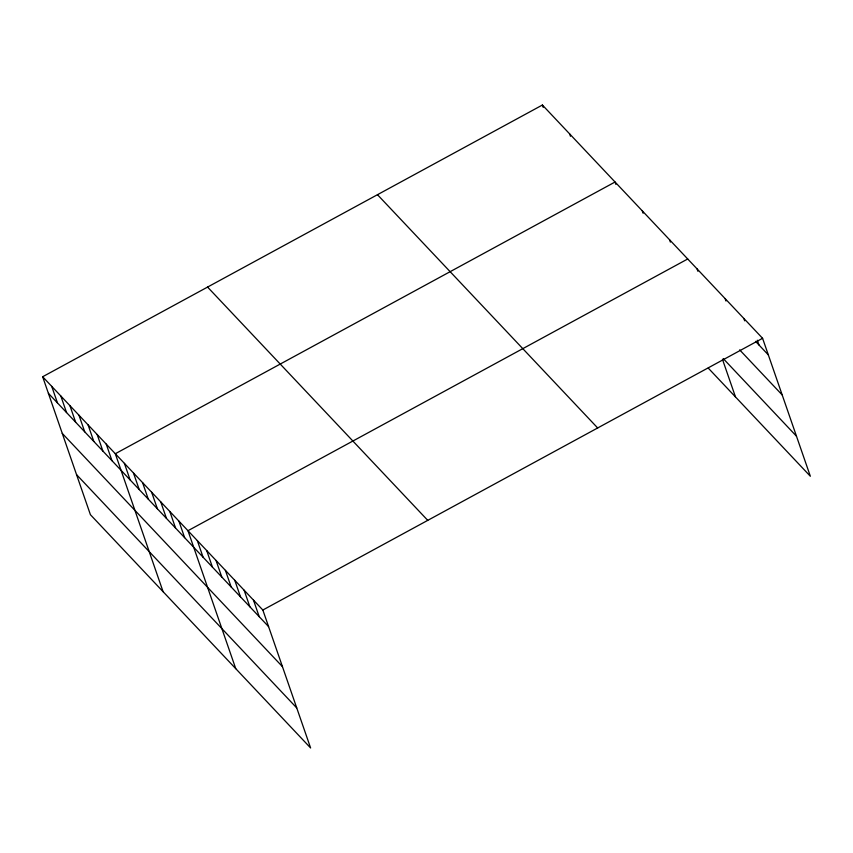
<?xml version="1.0" encoding="UTF-8"?>
<svg xmlns="http://www.w3.org/2000/svg" width="853" height="853" viewBox="0 0 853 853"><rect width="100%" height="100%" fill="white"/><g stroke="black" fill="none" stroke-linecap="round" stroke-linejoin="round"><path stroke-width="1.28" d="M42.65 376.749L262.841 610.023L310.609 747.974L90.418 514.7L42.65 376.749L542.391 105.026L762.582 338.3L810.35 476.251L708.235 368.069M687.721 258.981L187.969 530.705L235.748 668.667M262.841 610.023L762.582 338.3M755.566 341.36L768.318 354.88M739.658 349.869L782.19 394.928M723.323 358.686L796.478 436.203M377.474 194.697L597.665 427.961M207.567 287.077L427.748 520.351M48.397 393.329L268.578 626.603M62.258 433.388L282.45 666.651M76.557 474.652L296.737 707.926M757.325 340.23L758.967 344.964M743.859 318.468L744.68 320.835M725.146 298.635L725.967 301.013M697.072 268.898L697.893 271.265M722.459 359.316L735.489 396.944M669.552 239.736L670.373 242.113M642.298 210.872L643.119 213.239M615.877 184.376L615.056 182.009L115.315 453.732L163.083 591.683M569.644 133.889L570.465 136.267M542.391 105.026L543.212 107.393M253.48 600.107L259.216 616.687M244.118 590.191L249.865 606.771M234.767 580.275L240.503 596.865M225.405 570.358L231.152 586.949M216.044 560.453L221.791 577.033M206.693 550.537L212.429 567.117M197.331 540.621L203.078 557.201M178.895 521.087L184.632 537.667M169.811 511.459L175.547 528.05M160.727 501.841L166.463 518.421M151.642 492.213L157.389 508.804M142.558 482.595L148.305 499.176M133.473 472.978L139.22 489.558M124.399 463.35L130.136 479.93M106.23 444.104L111.967 460.695M97.146 434.486L102.893 451.066M88.062 424.858L93.809 441.449M78.977 415.24L84.724 431.821M69.903 405.612L75.64 422.203M60.819 395.995L66.555 412.575M51.734 386.366L57.471 402.957"/></g></svg>
